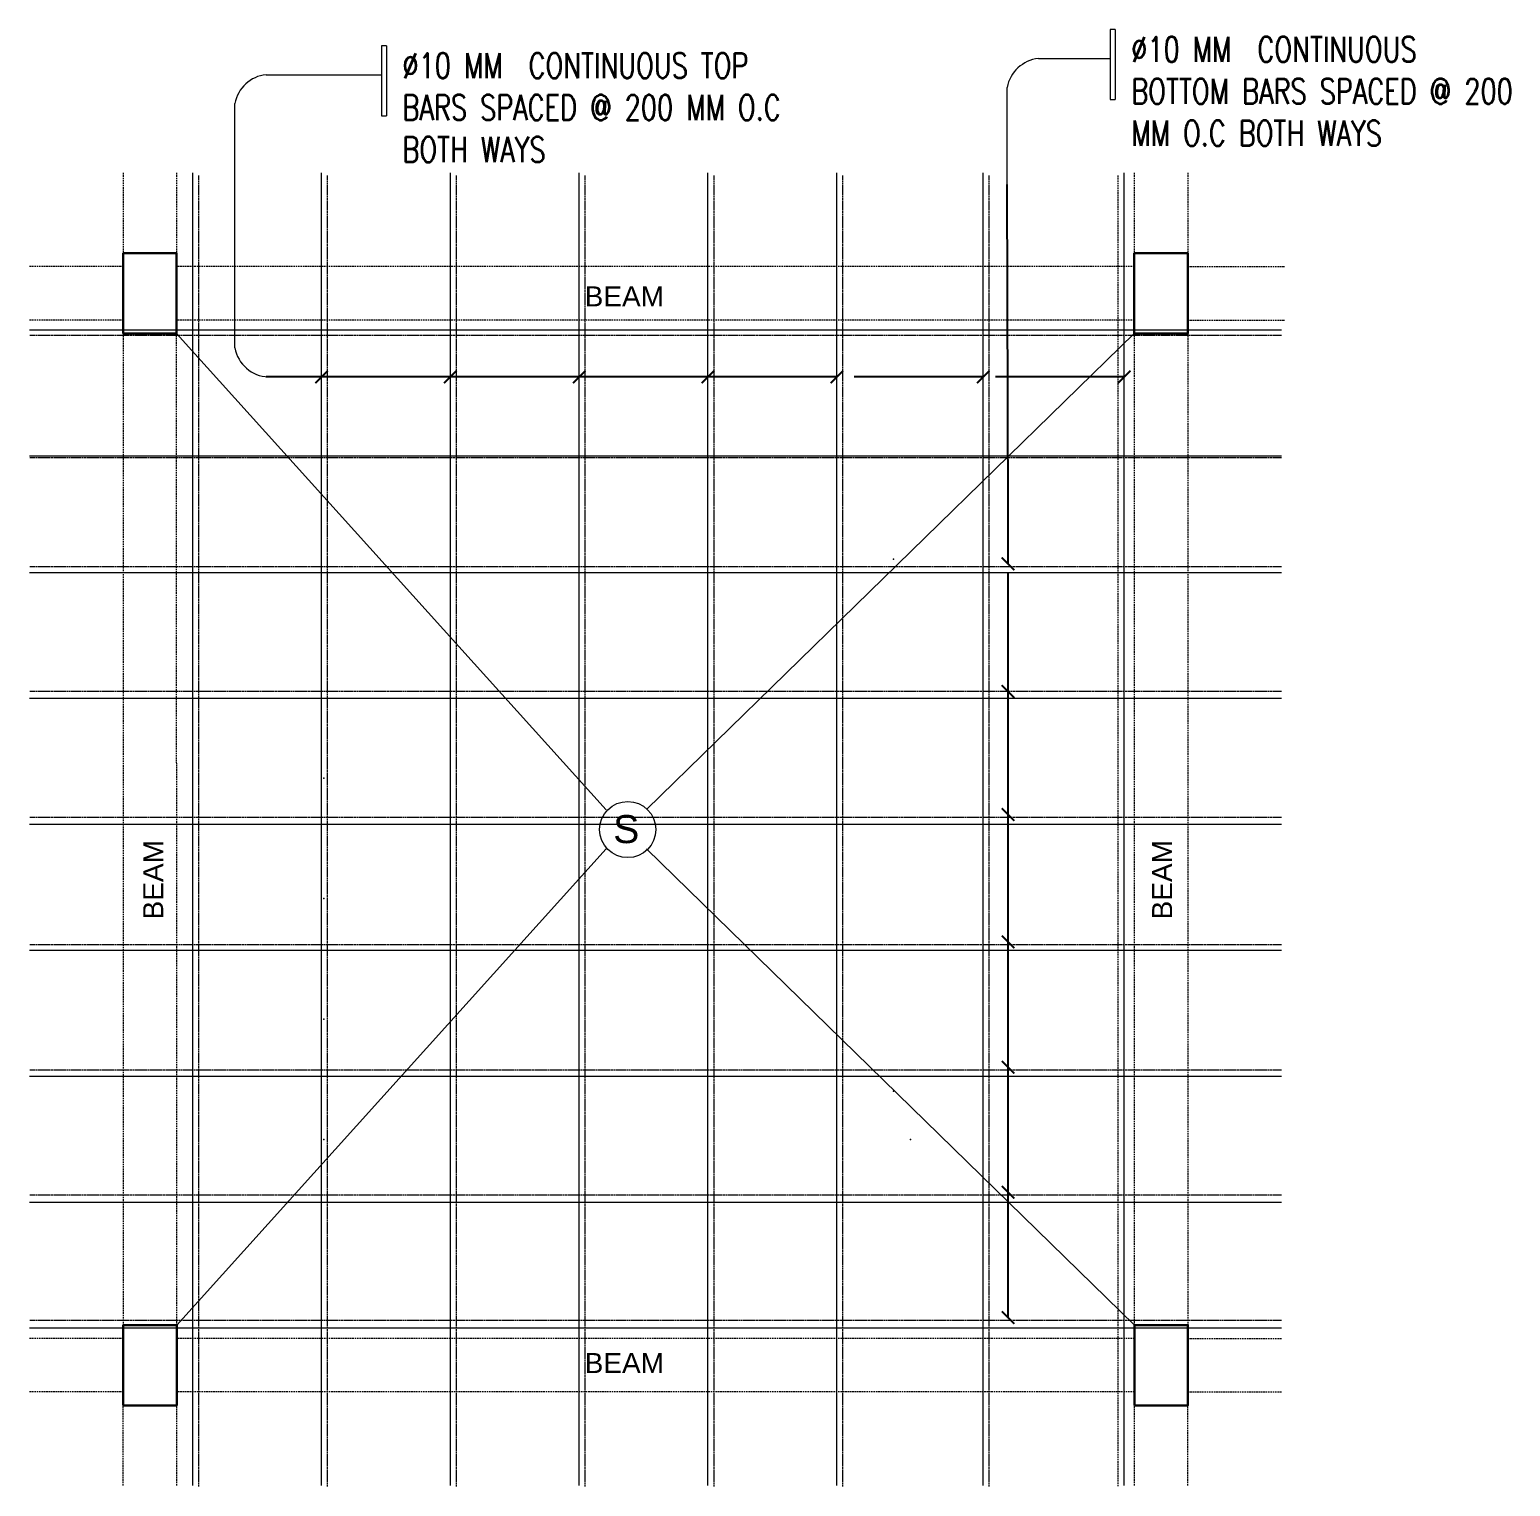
# Model space of a CAD drawing. Header units: millimetres. Extents: x 1634676 to 2610633, y -385676 to -37463.
# Drawn here: x 2111350 to 2113705, y -59110 to -56794 of the extents above; entities that cross this region are included whole.
import ezdxf

# ---------------------------------------------------------------- set-up
doc = ezdxf.new("R2010")
doc.units = ezdxf.units.MM
doc.header["$MEASUREMENT"] = 0
doc.linetypes.add('DASHED2', pattern=[0.375, 0.25, -0.125])
for name, color, linetype, lineweight in [('10MM', 31, 'DASHED2', 20), ('Col.', 1, 'Continuous', 30), ('ST-ANNOT_A', 74, 'Continuous', 20), ('ST-DIM_E', 250, 'Continuous', 13), ('ST-TIES_E', 14, 'Continuous', 15)]:
    doc.layers.add(name, color=color, linetype=linetype, lineweight=lineweight)
doc.styles.add('ARIAL', font='arial.ttf')
doc.styles.add('jram2', font='romans.shx', dxfattribs={"height": 80})
doc.styles.add('ST_TEXT', font='romans.shx', dxfattribs={"width": 0.75})
doc.dimstyles.new('ST_D10', dxfattribs={"dimscale": 10, "dimtxt": 2, "dimasz": 2, "dimexe": 1, "dimexo": 1, "dimgap": 1, "dimtad": 1, "dimdec": 0, "dimzin": 1, "dimdsep": 46, "dimtxsty": 'ST_TEXT', "dimblk": 'OpenIndicator', "dimcen": 1, "dimclrd": 251, "dimclre": 251, "dimclrt": 7, "dimadec": 0, "dimazin": 0, "dimtfac": 1, "dimtdec": 0, "dimtix": 1, "dimtmove": 2, "dimatfit": 3, "dimfxl": 0.075, "dimarcsym": 0})

# ---------------------------------------------------------------- blocks, each defined once
blk = doc.blocks.new('OpenIndicator')
at = {"layer": 'ST-DIM_E'}
h = blk.add_hatch(color=255, dxfattribs=at)
h.paths.add_polyline_path([(0.35, 0), (0.36, 0, 0.414214), (0, 0.36), (0, 0.35, -0.414214)])
h.paths.add_polyline_path([(0, 0.35), (0, 0.36, 0.414214), (-0.36, 0), (-0.35, 0, -0.414214)])
h.paths.add_polyline_path([(0, -0.35), (0, -0.36, 0.414214), (0.36, 0), (0.35, 0, -0.414214)])
h.paths.add_polyline_path([(-0.35, 0), (-0.36, 0, 0.414214), (0, -0.36), (0, -0.35, -0.414214)])
at = {"layer": 'ST-DIM_E', "color": 255}
blk.add_line((0, 0.63), (0, -0.63), dxfattribs=at)
at = {"layer": 'ST-DIM_E', "color": 255, "const_width": 0.01}
blk.add_lwpolyline([(-0.63, 0), (0.63, 0)], dxfattribs=at)
at = {"layer": 'ST-DIM_E', "color": 255}
for radius in [0.365, 0.35]:
    blk.add_circle((0, 0), radius, dxfattribs=at)

msp = doc.modelspace()

# ---------------------------------------------------------------- linework, layer by layer
at = {"layer": '10MM', "color": 41, "linetype": 'DASHED2', "ltscale": 10}
for p, q in [((2111498.782, -57022.298), (2111498.782, -57149.885)), ((2111583.84, -57022.298), (2111583.84, -57149.885)), ((2113106.935, -57022.298), (2113106.935, -57149.885)), ((2113191.993, -57022.298), (2113191.993, -57149.885)), ((2111498.782, -57171.149), (2111349.993, -57171.149)), ((2113106.935, -57171.149), (2111583.84, -57171.149)), ((2113192.055, -57171.149), (2113346.463, -57171.149)), ((2111498.782, -57256.207), (2111349.993, -57256.207)), ((2113106.935, -57256.207), (2111583.84, -57256.207)), ((2113192.055, -57256.207), (2113346.463, -57256.207)), ((2111498.782, -57277.472), (2111498.782, -58854.019)), ((2111583.902, -58854.019), (2111583.84, -57277.472)), ((2113106.997, -58854.019), (2113106.997, -57277.472)), ((2113191.993, -57277.472), (2113192.055, -58854.019)), ((2111498.782, -58875.283), (2111349.993, -58875.283)), ((2113106.997, -58875.283), (2111583.84, -58875.283)), ((2113192.055, -58875.283), (2113340.906, -58875.283)), ((2111498.782, -58960.341), (2111349.993, -58960.341)), ((2113106.997, -58960.341), (2111583.84, -58960.341)), ((2113192.055, -58960.341), (2113340.906, -58960.341)), ((2111498.844, -59109.192), (2111498.844, -58981.605)), ((2111583.902, -59109.192), (2111583.902, -58981.605)), ((2113106.997, -59109.192), (2113106.997, -58981.605)), ((2113192.055, -59109.192), (2113192.055, -58981.605))]:
    msp.add_line(p, q, dxfattribs=at)
at = {"layer": '10MM', "color": 41, "linetype": 'DASHED2', "ltscale": 5}
for points in [[(2111618.495, -57026.52), (2111618.495, -59110.432)], [(2111823.365, -57026.52), (2111823.365, -59110.432)], [(2112028.234, -57026.52), (2112028.234, -59110.432)], [(2112233.104, -57026.52), (2112233.104, -59110.432)], [(2112437.973, -57026.52), (2112437.973, -59110.432)], [(2112642.843, -57026.52), (2112642.843, -59110.432)], [(2112875.555, -57026.52), (2112875.555, -59110.432)], [(2113340.906, -57280.884), (2111349.993, -57280.884)], [(2113340.906, -57475.37), (2111349.993, -57475.37)], [(2113340.906, -57648.672), (2111349.993, -57648.672)], [(2113340.906, -57846.65), (2111349.993, -57846.65)], [(2113340.906, -58046.873), (2111349.993, -58046.873)], [(2113340.906, -58249.34), (2111349.993, -58249.34)], [(2113340.906, -58448.596), (2111349.993, -58448.596)], [(2113340.906, -58647.54), (2111349.993, -58647.54)], [(2113340.906, -58846.786), (2111349.993, -58846.786)]]:
    msp.add_lwpolyline(points, dxfattribs=at)
at = {"layer": '10MM', "color": 41, "linetype": 'DASHED2', "ltscale": 10}
msp.add_lwpolyline([(2113080.542, -57026.52), (2113080.542, -59110.432)], dxfattribs=at)
at = {"layer": 'Col.'}
for points in [[(2111498.782, -57277.472), (2111583.84, -57277.472), (2111583.84, -57149.885), (2111498.782, -57149.885)], [(2113106.935, -57277.472), (2113191.993, -57277.472), (2113191.993, -57149.885), (2113106.935, -57149.885)], [(2111498.844, -58981.605), (2111583.902, -58981.605), (2111583.902, -58854.019), (2111498.844, -58854.019)], [(2113106.997, -58981.605), (2113192.055, -58981.605), (2113192.055, -58854.019), (2113106.997, -58854.019)]]:
    msp.add_lwpolyline(points, close=True, dxfattribs=at)
at = {"layer": 'ST-TIES_E', "color": 3}
for p, q in [((2112954.29, -56840.432), (2113068.526, -56840.162)), ((2111726.076, -56866.031), (2111909.374, -56866.031)), ((2112904.665, -57040.406), (2112904.665, -56886.296)), ((2111676.451, -57300.4), (2111676.451, -56911.895)), ((2111609.426, -59109.192), (2111609.426, -57022.298)), ((2111814.296, -59109.192), (2111814.296, -57022.298)), ((2112019.165, -59109.192), (2112019.165, -57022.298)), ((2112224.035, -59109.192), (2112224.035, -57022.298)), ((2112428.905, -59109.192), (2112428.905, -57022.298)), ((2112633.774, -59109.192), (2112633.774, -57022.298)), ((2112866.476, -59109.192), (2112866.476, -57022.298)), ((2113090.845, -59109.192), (2113090.845, -57022.298)), ((2111583.84, -57277.472), (2112266.953, -58034.563)), ((2112330.883, -58034.562), (2113106.935, -57277.472)), ((2111729.584, -57346.517), (2111794.006, -57346.49)), ((2112266.954, -58096.928), (2111583.902, -58854.019)), ((2112330.884, -58096.927), (2113106.997, -58854.019))]:
    msp.add_line(p, q, dxfattribs=at)
for points in [[(2113076.532, -56794.408), (2113068.526, -56794.408), (2113068.526, -56905.646), (2113076.532, -56905.646)], [(2113076.532, -56794.408), (2113076.532, -56905.646)], [(2111917.38, -56820.277), (2111909.374, -56820.277), (2111909.374, -56931.515), (2111917.38, -56931.515)], [(2111917.38, -56820.277), (2111917.38, -56931.515)], [(2113340.906, -57472.563), (2111349.993, -57472.563)], [(2113340.906, -57657.814), (2111349.993, -57657.814)], [(2113340.906, -57858.036), (2111349.993, -57858.036)], [(2113340.906, -58058.259), (2111349.993, -58058.259)], [(2113340.906, -58258.482), (2111349.993, -58258.482)], [(2113340.906, -58458.704), (2111349.993, -58458.704)], [(2113340.906, -58658.927), (2111349.993, -58658.927)], [(2113340.906, -58859.149), (2111349.993, -58859.149)]]:
    msp.add_lwpolyline(points, dxfattribs=at)
at = {"layer": 'ST-TIES_E', "color": 3, "ltscale": 0.2}
msp.add_lwpolyline([(2113340.906, -57272.341), (2111349.993, -57272.341)], dxfattribs=at)
at = {"layer": 'ST-TIES_E', "color": 3}
msp.add_circle((2112301.26, -58066.166), 44.655, dxfattribs=at)
for centre, start, end in [((2112960.123, -56896.523), 95.93712, 169.551171), ((2111731.909, -56922.122), 95.93712, 169.551171), ((2111731.909, -57290.172), 190.448829, 267.637344)]:
    msp.add_arc(centre, 56.393, start, end, dxfattribs=at)
for p in [(2112724.176, -57636.564), (2111817.833, -57984.676), (2111817.833, -58176.056), (2111817.833, -58367.436), (2112724.176, -58482.334), (2111817.833, -58558.815), (2112750.905, -58558.815)]:
    msp.add_point(p, dxfattribs=at)

# ---------------------------------------------------------------- texts
at = {"layer": 'ST-ANNOT_A', "char_height": 40, "attachment_point": 1, "style": 'ST_TEXT'}
for s, insert in [('Ø10 MM  CONTINUOUS BOTTOM BARS SPACED @ 200 MM O.C BOTH WAYS  ', (2113102.041, -56805.726)), ('Ø10 MM  CONTINUOUS TOP  BARS SPACED @ 200 MM O.C BOTH WAYS  ', (2111942.89, -56831.595))]:
    msp.add_mtext_dynamic_manual_height_columns(s, width=676.14437, gutter_width=1, heights=[0], dxfattribs=dict(at, insert=insert))
at = {"layer": 'ST-TIES_E', "color": 3, "char_height": 31.8966, "width": 2735.907, "attachment_point": 1, "style": 'ARIAL'}
for insert in [(2112232.72, -57202.507), (2112232.72, -58898.354)]:
    msp.add_mtext('BEAM', dxfattribs=dict(at, insert=insert))
at = {"layer": 'ST-TIES_E', "color": 3, "insert": (2112298.918, -58065.745), "char_height": 44.65531, "attachment_point": 5, "style": 'jram2'}
msp.add_mtext('{\\fSwis721 BdOul BT|b0|i0|c0|p82;S}', dxfattribs=at)
at = {"layer": 'ST-TIES_E', "color": 3, "char_height": 31.8966, "width": 2735.907, "attachment_point": 1, "rotation": 90, "style": 'ARIAL'}
for insert in [(2111530.626, -58209.09), (2113135.21, -58209.09)]:
    msp.add_mtext('BEAM', dxfattribs=dict(at, insert=insert))

# ---------------------------------------------------------------- leaders
at = {"layer": 'ST-DIM_E'}
for points in [[(2112906.103, -57643.539), (2112906.103, -57564.911), (2112904.665, -57040.406)], [(2111814.296, -57346.49), (2111748.103, -57346.49), (2111726.054, -57346.49)], [(2112019.165, -57346.49), (2111940.538, -57346.49), (2111814.296, -57346.49)], [(2112224.035, -57346.49), (2112145.407, -57346.49), (2112019.165, -57346.49)], [(2112428.905, -57346.49), (2112350.277, -57346.49), (2112224.035, -57346.49)], [(2112633.774, -57346.49), (2112555.146, -57346.49), (2112428.905, -57346.49)], [(2112866.476, -57346.49), (2112787.848, -57346.49), (2112661.606, -57346.49)], [(2113090.845, -57346.49), (2113012.218, -57346.49), (2112885.976, -57346.49)], [(2112906.103, -57846.65), (2112906.103, -57768.022), (2112906.103, -57657.814)], [(2112906.103, -58042.305), (2112906.103, -57963.677), (2112906.103, -57846.65)], [(2112906.103, -58244.772), (2112906.103, -58166.144), (2112906.103, -58042.305)], [(2112906.103, -58444.028), (2112906.103, -58365.4), (2112906.103, -58241.561)], [(2112906.103, -58642.972), (2112906.103, -58564.344), (2112906.103, -58440.505)], [(2112906.103, -58842.218), (2112906.103, -58763.59), (2112906.103, -58639.751)]]:
    msp.add_leader(points, dimstyle='ST_D10', override={"dimldrblk": 'ArchTick'}, dxfattribs=at)

doc.saveas('drawing.dxf')
